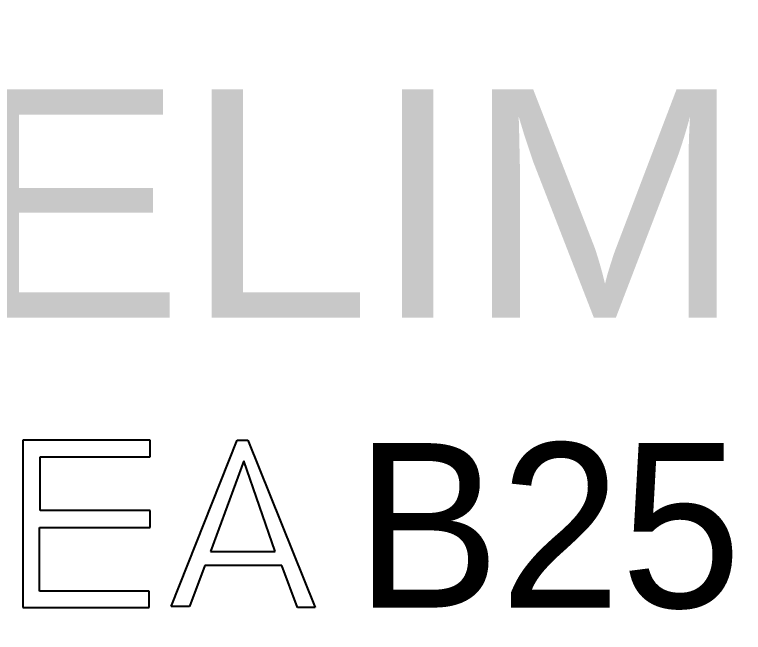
# Model space of a CAD drawing. Header units: millimetres. Extents: x 2274 to 2571, y 1382 to 1592.
# Drawn here: x 2426.48 to 2434.11, y 1485.03 to 1491.49 of the extents above; entities that cross this region are included whole.
import ezdxf

# ---------------------------------------------------------------- set-up
doc = ezdxf.new("R2010")
doc.units = ezdxf.units.MM
doc.styles.add('MtXpl_MS_UI_Gothic', font='MS UI Gothic.ttf')
doc.styles.get("Standard").update_dxf_attribs({"font": 'arial.ttf'})
doc.dimstyles.new('STANDARD$0', dxfattribs={"dimtxt": 2.5, "dimasz": 2.5, "dimexe": 1, "dimexo": 0.5, "dimgap": 0.5, "dimtad": 1, "dimtih": 1, "dimtoh": 1, "dimdec": 1, "dimdsep": 46, "dimtxsty": 'Standard', "dimcen": 0, "dimclrd": 2, "dimclre": 2, "dimclrt": 4, "dimadec": 0, "dimazin": 0, "dimtfac": 1, "dimtdec": 1, "dimtmove": 1, "dimatfit": 3, "dimfxl": 1, "dimtolj": 1, "dimarcsym": 0})

# ---------------------------------------------------------------- blocks, each defined once
blk = doc.blocks.new('*D27')
at = {"color": 2, "lineweight": -2, "transparency": 16777216}
for p, q in [((2429.9205, 1551.3997), (2487.0385, 1551.3997)), ((2485.7885, 1548.8997), (2485.7885, 1509.7439)), ((2485.7885, 1466.0245), (2485.7885, 1505.1804)), ((2450.1883, 1463.5245), (2487.0385, 1463.5245))]:
    blk.add_line(p, q, dxfattribs=at)
at = {"color": 2, "transparency": 16777216}
for points in [[(2485.3718, 1548.8997), (2486.2051, 1548.8997), (2485.7885, 1551.3997)], [(2485.3718, 1466.0245), (2486.2051, 1466.0245), (2485.7885, 1463.5245)]]:
    blk.add_solid(points, dxfattribs=at)
at = {"layer": 'DEFPOINTS', "color": 0, "transparency": 16777216}
for p in [(2428.9205, 1551.3997), (2485.7885, 1551.3997), (2449.1883, 1463.5245)]:
    blk.add_point(p, dxfattribs=at)
at = {"color": 4, "transparency": 16777216, "insert": (2485.7885, 1507.4621), "char_height": 3, "attachment_point": 5}
blk.add_mtext('85', dxfattribs=at)

msp = doc.modelspace()

# ---------------------------------------------------------------- linework, layer by layer
for p, q in [((2427.8977, 1487.0413), (2426.5675, 1487.0413)), ((2426.5675, 1487.0413), (2426.5675, 1485.2917)), ((2427.8977, 1486.8696), (2427.8977, 1487.0413)), ((2428.1181, 1485.3024), (2428.8092, 1487.0413)), ((2428.8092, 1487.0413), (2428.9205, 1487.0413)), ((2428.9205, 1487.0413), (2429.6254, 1485.2917)), ((2426.7476, 1486.3061), (2426.7476, 1486.8696)), ((2426.7476, 1486.8696), (2427.8977, 1486.8696)), ((2428.8781, 1486.8267), (2428.5283, 1485.8767)), ((2429.2067, 1485.8767), (2428.8781, 1486.8267)), ((2427.8977, 1486.3061), (2426.7476, 1486.3061)), ((2427.8977, 1486.1289), (2427.8977, 1486.3061)), ((2426.7423, 1485.4634), (2426.7423, 1486.1289)), ((2426.7423, 1486.1289), (2427.8977, 1486.1289)), ((2428.5283, 1485.8767), (2429.2067, 1485.8767)), ((2428.47, 1485.7318), (2428.311, 1485.3024)), ((2429.2756, 1485.7318), (2428.47, 1485.7318)), ((2429.4399, 1485.2917), (2429.2756, 1485.7318)), ((2427.8871, 1485.4634), (2426.7423, 1485.4634)), ((2427.8871, 1485.2917), (2427.8871, 1485.4634)), ((2426.5675, 1485.2917), (2427.8871, 1485.2917)), ((2428.311, 1485.3024), (2428.1181, 1485.3024)), ((2429.6254, 1485.2917), (2429.4399, 1485.2917))]:
    msp.add_line(p, q)

# ---------------------------------------------------------------- texts
at = {"style": 'MtXpl_MS_UI_Gothic'}
for s, height, width, p in [('KELIM', 2.39042, 1.1, (2423.5633, 1488.323)), ('B25', 1.7211, 0.986858, (2430.0436, 1485.2909))]:
    msp.add_text(s, height=height, dxfattribs=dict(at, width=width)).set_placement(p)

# ---------------------------------------------------------------- dimensions: what is measured, and where the dimension line sits
dim = msp.add_linear_dim(base=(2485.7885, 1551.3997), p1=(2449.1883, 1463.5245), p2=(2428.9205, 1551.3997), angle=90, text='85', dimstyle='STANDARD$0', override={"dimtxt": 3, "dimexe": 1.25, "dimexo": 1, "dimgap": 0.75, "dimcen": 2.5, "dimtm": 1e-09, "dimtolj": 0})
dim.commit()
dim.dimension.update_dxf_attribs({"geometry": '*D27', "text_midpoint": (2485.7885, 1507.4621)})

doc.saveas('drawing.dxf')
